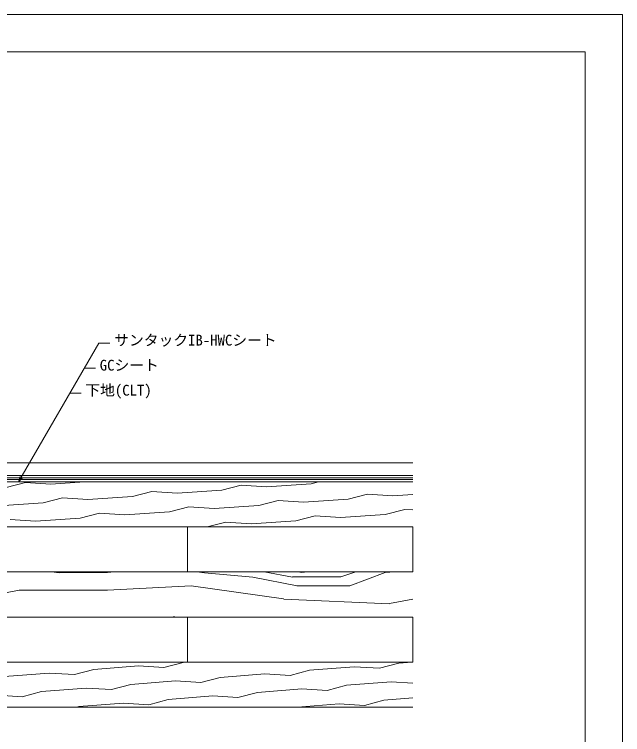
# Model space of a CAD drawing. Units: millimetres, scale not verified. Extents: x -840 to 840, y -594 to 594.
# Drawn here: x 192 to 840, y -173 to 594 of the extents above; entities that cross this region are included whole.
import ezdxf
from ezdxf.enums import TextEntityAlignment as Align

# ---------------------------------------------------------------- set-up
doc = ezdxf.new("R2010")
doc.units = ezdxf.units.MM
doc.header["$LTSCALE"] = 2
for name, color, linetype, lineweight in [('0-0_野地板', 2, 'Continuous', 9), ('0-1_実線', 7, 'Continuous', 9), ('0-2_IBｼｰﾄ', 7, 'Continuous', 9), ('0-3_輪郭線', 2, 'Continuous', 9), ('0-4_図面枠', 7, 'Continuous', 9), ('0-5_文字', 5, 'Continuous', 9), ('0-9_寸法線', 7, 'Continuous', 9)]:
    doc.layers.add(name, color=color, linetype=linetype, lineweight=lineweight)
doc.styles.add('ＭＳ ゴシック', font='')
doc.styles.get('ＭＳ ゴシック').set_extended_font_data('MS Gothic')

msp = doc.modelspace()

# ---------------------------------------------------------------- linework, layer by layer
at = {"layer": '0-0_野地板'}
for p, q in [((-103.365, 96), (616.635, 96)), ((183.469, 90.067), (204.135, 95.361)), ((204.135, 95.361), (231.051, 93.448)), ((231.051, 93.448), (266.957, 96)), ((413.219, 87.265), (433.885, 92.56)), ((433.885, 92.56), (460.801, 90.647)), ((460.801, 90.647), (508.384, 94.028)), ((508.384, 94.028), (516.08, 96)), ((318.053, 80.502), (338.719, 85.797)), ((338.719, 85.797), (365.636, 83.884)), ((365.636, 83.884), (413.219, 87.265)), ((222.888, 73.739), (243.553, 79.033)), ((243.553, 79.033), (270.47, 77.12)), ((270.47, 77.12), (318.053, 80.502)), ((500.22, 74.319), (547.803, 77.701)), ((547.803, 77.701), (568.469, 82.995)), ((568.469, 82.995), (595.386, 81.082)), ((595.386, 81.082), (616.635, 82.592)), ((175.305, 70.357), (222.888, 73.739)), ((357.472, 64.174), (378.138, 69.469)), ((378.138, 69.469), (405.055, 67.556)), ((405.055, 67.556), (452.638, 70.937)), ((452.638, 70.937), (473.303, 76.232)), ((473.303, 76.232), (500.22, 74.319)), ((262.306, 57.411), (282.972, 62.706)), ((282.972, 62.706), (309.889, 60.793)), ((309.889, 60.793), (357.472, 64.174)), ((587.222, 61.373), (607.888, 66.667)), ((607.888, 66.667), (616.635, 66.046)), ((187.807, 55.942), (214.724, 54.029)), ((214.724, 54.029), (262.306, 57.411)), ((444.474, 51.228), (492.056, 54.61)), ((492.056, 54.61), (512.722, 59.904)), ((512.722, 59.904), (539.639, 57.991)), ((539.639, 57.991), (587.222, 61.373)), ((-103.365, 48), (616.635, 48)), ((376.635, 48), (376.635, 0)), ((397.49, 48), (417.557, 53.141)), ((417.557, 53.141), (444.474, 51.228)), ((616.635, 48), (616.635, 0)), ((-103.365, 0), (616.635, 0)), ((231.603, 0), (239.732, -0.739)), ((291.265, -0.653), (298.453, 0)), ((386.487, 0), (394.612, -0.739)), ((458.362, 0), (488.243, -5.433)), ((497.912, -0.669), (494.566, 0)), ((504.652, 0), (497.914, -0.674)), ((540.044, -5.283), (555.893, 0)), ((586.961, -0.664), (596.916, 0)), ((239.675, -0.64), (291.302, -0.64)), ((394.612, -0.739), (446.239, -5.432)), ((446.286, -5.363), (493.219, -14.749)), ((488.422, -5.333), (540.049, -5.333)), ((549.42, -14.679), (586.967, -0.599)), ((291.352, -19.473), (380.526, -14.78)), ((380.395, -14.644), (478.955, -28.724)), ((493.115, -14.72), (549.435, -14.72)), ((122.408, -33.594), (197.501, -19.514)), ((197.435, -19.413), (291.302, -19.413)), ((479.071, -29.073), (591.711, -33.767)), ((591.742, -33.594), (616.635, -28.926)), ((-103.365, -48), (616.635, -48)), ((355.636, -48), (361.681, -47.597)), ((361.57, -47.358), (364.396, -48)), ((376.635, -48), (376.635, -96)), ((616.635, -48), (616.635, -96)), ((-103.365, -96), (616.635, -96)), ((371.855, -96.307), (351.236, -101.781)), ((375.696, -96), (371.855, -96.307)), ((601.621, -97.103), (581.002, -102.578)), ((615.436, -96), (601.621, -97.103)), ((276.752, -103.9), (256.133, -109.375)), ((324.304, -100.103), (276.752, -103.9)), ((351.236, -101.781), (324.304, -100.103)), ((506.518, -104.696), (485.899, -110.171)), ((554.069, -100.9), (506.518, -104.696)), ((581.002, -102.578), (554.069, -100.9)), ((229.201, -107.697), (181.649, -111.494)), ((256.133, -109.375), (229.201, -107.697)), ((411.415, -112.29), (390.796, -117.765)), ((458.966, -108.493), (411.415, -112.29)), ((485.899, -110.171), (458.966, -108.493)), ((316.312, -119.883), (295.693, -125.358)), ((363.864, -116.087), (316.312, -119.883)), ((390.796, -117.765), (363.864, -116.087)), ((546.078, -120.68), (525.459, -126.154)), ((593.629, -116.883), (546.078, -120.68)), ((616.635, -118.316), (593.629, -116.883)), ((221.209, -127.477), (200.59, -132.951)), ((268.761, -123.68), (221.209, -127.477)), ((295.693, -125.358), (268.761, -123.68)), ((450.975, -128.273), (430.356, -133.748)), ((498.526, -124.476), (450.975, -128.273)), ((525.459, -126.154), (498.526, -124.476)), ((200.59, -132.951), (173.658, -131.273)), ((355.872, -135.867), (335.253, -141.341)), ((403.423, -132.07), (355.872, -135.867)), ((430.356, -133.748), (403.423, -132.07)), ((585.638, -136.663), (565.019, -142.138)), ((616.635, -134.188), (585.638, -136.663)), ((-103.365, -144), (616.635, -144)), ((260.769, -143.46), (258.735, -144)), ((308.32, -139.663), (260.769, -143.46)), ((335.253, -141.341), (308.32, -139.663)), ((538.086, -140.46), (493.745, -144)), ((565.019, -142.138), (538.086, -140.46))]:
    msp.add_line(p, q, dxfattribs=at)
at = {"layer": '0-1_実線'}
for p, q in [((-108.431, 100.267), (616.635, 100.267)), ((-110.031, 98.667), (616.635, 98.667))]:
    msp.add_line(p, q, dxfattribs=at)
at = {"layer": '0-2_IBｼｰﾄ'}
for p, q in [((-12.997, 116.267), (616.635, 116.267)), ((-16.57, 102.933), (616.635, 102.933))]:
    msp.add_line(p, q, dxfattribs=at)
at = {"layer": '0-3_輪郭線'}
msp.add_lwpolyline([(800, 554), (-800, 554), (-800, -554), (800, -554)], close=True, dxfattribs=at)
at = {"layer": '0-4_図面枠'}
msp.add_lwpolyline([(840, -594), (840, 594), (-840, 594), (-840, -594)], close=True, dxfattribs=at)
at = {"layer": '0-9_寸法線'}
for p, q in [((196.635, 96), (281.97, 243.807)), ((281.97, 243.807), (293.97, 243.807)), ((266.573, 217.138), (278.573, 217.138)), ((251.177, 190.47), (263.177, 190.47))]:
    msp.add_line(p, q, dxfattribs=at)
msp.add_lwpolyline([(200.878, 100.243), (196.635, 96), (198.188, 101.796)], dxfattribs=at)

# ---------------------------------------------------------------- texts
at = {"layer": '0-5_文字', "color": 7, "style": 'ＭＳ ゴシック'}
for s, p in [('サンタックIB-HWCシート', (298.511, 237.748)), ('GCシート', (283.114, 211.079)), ('下地(CLT)', (267.717, 184.411))]:
    msp.add_text(s, height=11.54, dxfattribs=at).set_placement(p, align=Align.BOTTOM_LEFT)

doc.saveas('drawing.dxf')
